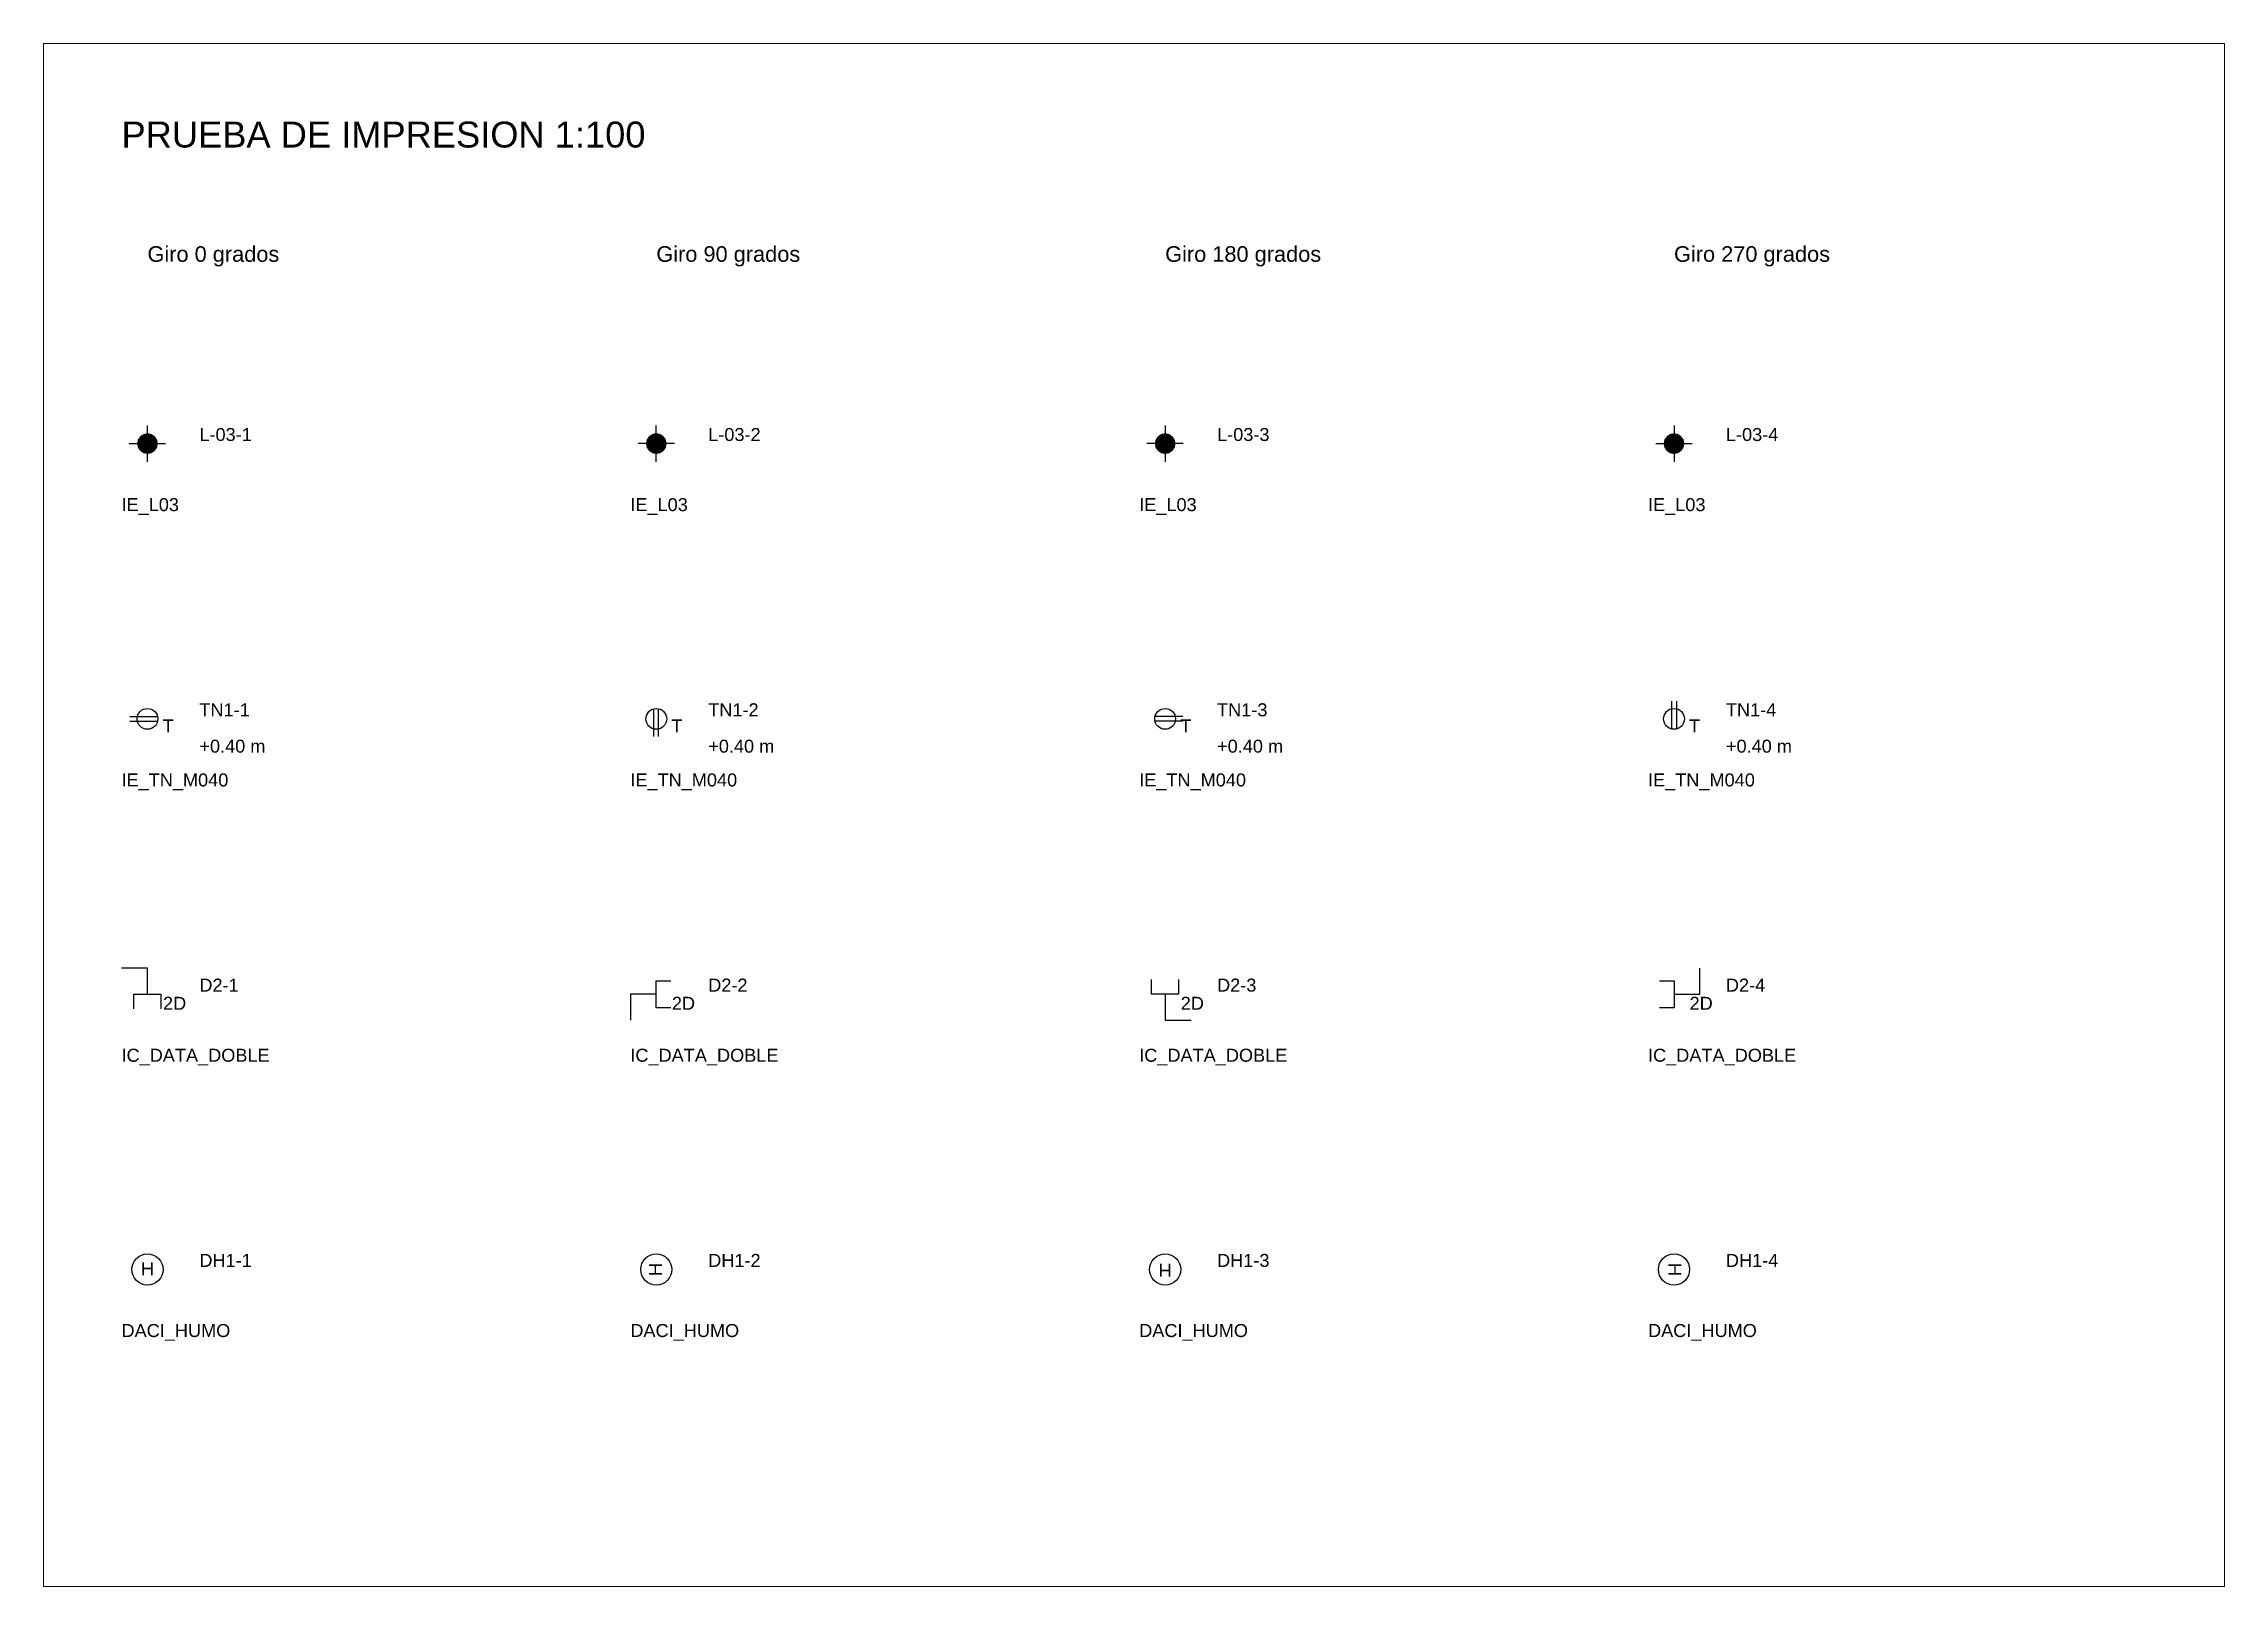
# Paper-space layout 'ESCALA_100' of a CAD drawing. Header units: metres, sheet in millimetres. Extents: x 0 to 420, y 0 to 297.
# The model-space entities are those that its viewports show. They can reach past a viewport. Long polylines and large blocks are cut down to what shows.
import ezdxf
from ezdxf.enums import TextEntityAlignment as Align

# ---------------------------------------------------------------- set-up
doc = ezdxf.new("R2010")
doc.units = ezdxf.units.M
for name, color, linetype, lineweight in [('DACI-HUMO', 14, 'Continuous', 25), ('IC-DATA', 144, 'Continuous', 25), ('IE-LUMINARIAS', 7, 'Continuous', 25), ('IE-TOMAS-NORMALES', 7, 'Continuous', 25)]:
    doc.layers.add(name, color=color, linetype=linetype, lineweight=lineweight)
doc.layers.add('VIEWPORTS', color=8, linetype='Continuous', lineweight=0, plot=False)
doc.styles.add('EI_TEXTO', font='arial.ttf')

# ---------------------------------------------------------------- blocks, each defined once
blk = doc.blocks.new('IE_L03')
blk.add_hatch(color=0).paths.add_polyline_path([(2, 0), (1.85, 0.77), (1.41, 1.41), (0.77, 1.85), (0, 2), (-0.77, 1.85), (-1.41, 1.41), (-1.85, 0.77), (-2, 0), (-1.85, -0.77), (-1.41, -1.41), (-0.77, -1.85), (0, -2), (0.77, -1.85), (1.41, -1.41), (1.85, -0.77)])
at = {"color": 0, "lineweight": -2}
for p, q in [((-3.5, 0), (-2, 0)), ((0, 2), (0, 3.5)), ((2, 0), (3.5, 0)), ((0, -3.5), (0, -2))]:
    blk.add_line(p, q, dxfattribs=at)
at = {"color": 0, "style": 'EI_TEXTO', "flags": 1}
for tag in ['TIPO', 'TABLERO', 'SISTEMA', 'OBSERVACIONES', 'CLASE_REFERENCIA', 'DESCRIPCION', 'MONTAJE', 'NORMA', 'POTENCIA', 'DIM_FISICA', 'PAGINA_DGE']:
    blk.add_attdef(tag, (0, 0), '', height=2.5, dxfattribs=at)
at = {"color": 0, "style": 'EI_TEXTO'}
for tag, p in [('CODIGO', (10, 0.5)), ('ALTURA', (10, -6.5)), ('CIRCUITO', (10, -3))]:
    blk.add_attdef(tag, p, '', height=2.5, dxfattribs=at)
blk = doc.blocks.new('IE_TN_M040')
at = {"color": 0, "lineweight": -2}
for p, q in [((-3.4, 0.45), (1.95, 0.45)), ((-3.4, -0.45), (1.95, -0.45))]:
    blk.add_line(p, q, dxfattribs=at)
blk.add_circle((0, 0), 2, dxfattribs=at)
at = {"color": 0, "style": 'EI_TEXTO', "flags": 1}
for tag in ['ALIMENTACION', 'TIPO', 'TABLERO', 'TENSION', 'SISTEMA', 'OBSERVACIONES', 'CONFIGURACION', 'CORRIENTE', 'CLASE_REFERENCIA', 'DESCRIPCION', 'MONTAJE', 'NORMA', 'PAGINA_DGE', 'NUM_TOMAS', 'IP']:
    blk.add_attdef(tag, (0, 0), '', height=2.5, dxfattribs=at)
at = {"color": 0, "style": 'EI_TEXTO'}
for tag, p in [('CODIGO', (10, 0.5)), ('DISTINTIVO', (2.9, -2.6)), ('ALTURA', (10, -6.5)), ('CIRCUITO', (10, -3)), ('NOTA_MONTAJE', (10, -10))]:
    blk.add_attdef(tag, p, '', height=2.5, dxfattribs=at)
blk = doc.blocks.new('IC_DATA_DOBLE')
at = {"color": 0, "lineweight": -2}
for points in [[(0, 0), (0, 5), (-5, 5)], [(-2.6, -2.8), (-2.6, 0), (2.6, 0), (2.6, -2.8)]]:
    blk.add_lwpolyline(points, dxfattribs=at)
at = {"color": 0, "style": 'EI_TEXTO', "flags": 1}
for tag in ['TIPO', 'TABLERO', 'SISTEMA', 'OBSERVACIONES', 'CABLE', 'CATEGORIA', 'CLASE_REFERENCIA', 'DESCRIPCION', 'MONTAJE', 'NORMA', 'PUNTO', 'PUERTOS', 'PAGINA_DGE']:
    blk.add_attdef(tag, (0, 0), '', height=2.5, dxfattribs=at)
at = {"color": 0, "style": 'EI_TEXTO'}
for tag, p in [('CODIGO', (10, 0.5)), ('DISTINTIVO', (3, -3)), ('ALTURA', (10, -6.5)), ('CIRCUITO', (10, -3))]:
    blk.add_attdef(tag, p, '', height=2.5, dxfattribs=at)
blk = doc.blocks.new('DACI_HUMO')
at = {"color": 0, "lineweight": -2}
blk.add_circle((0, 0), 3, dxfattribs=at)
at = {"color": 0, "lineweight": -2, "style": 'EI_TEXTO'}
blk.add_text('H', height=2.5, dxfattribs=at).set_placement((0, -1.1), align=Align.CENTER)
at = {"color": 0, "style": 'EI_TEXTO', "flags": 1}
for tag in ['TIPO', 'TABLERO', 'ZONA', 'SISTEMA', 'OBSERVACIONES', 'DESCRIPCION', 'MONTAJE', 'NORMA', 'LAZO', 'DIRECCION', 'MODELO', 'DIMENSIONES']:
    blk.add_attdef(tag, (0, 0), '', height=2.5, dxfattribs=at)
at = {"color": 0, "style": 'EI_TEXTO'}
for tag, p in [('CODIGO', (10, 0.5)), ('ALTURA', (10, -6.5)), ('CIRCUITO', (10, -3))]:
    blk.add_attdef(tag, p, '', height=2.5, dxfattribs=at)

msp = doc.modelspace()

# ---------------------------------------------------------------- block references
at = {"layer": 'DACI-HUMO', "xscale": 0.1, "yscale": 0.1, "zscale": 0.1}
msp.add_blockref('DACI_HUMO', (122, 6.1), dxfattribs=at).add_auto_attribs({'CODIGO': 'DH1-1'})
at = {"layer": 'DACI-HUMO'}
ref = msp.add_blockref('DACI_HUMO', (131.8, 6.1), dxfattribs=dict(at, xscale=0.1, yscale=0.1, zscale=0.1, rotation=90))
ref.add_attrib('CODIGO', 'DH1-2', (132.8, 6.15), dxfattribs={"layer": '0', "color": 0, "height": 0.25, "style": 'EI_TEXTO'})
ref = msp.add_blockref('DACI_HUMO', (141.6, 6.1), dxfattribs=dict(at, xscale=0.1, yscale=0.1, zscale=0.1, rotation=180))
ref.add_attrib('CODIGO', 'DH1-3', (142.6, 6.15), dxfattribs={"layer": '0', "color": 0, "height": 0.25, "style": 'EI_TEXTO'})
ref = msp.add_blockref('DACI_HUMO', (151.4, 6.1), dxfattribs=dict(at, xscale=0.1, yscale=0.1, zscale=0.1, rotation=270))
ref.add_attrib('CODIGO', 'DH1-4', (152.4, 6.15), dxfattribs={"layer": '0', "color": 0, "height": 0.25, "style": 'EI_TEXTO'})
at = {"layer": 'IC-DATA', "xscale": 0.1, "yscale": 0.1, "zscale": 0.1}
msp.add_blockref('IC_DATA_DOBLE', (122, 11.4), dxfattribs=at).add_auto_attribs({'CODIGO': 'D2-1', 'DISTINTIVO': '2D'})
at = {"layer": 'IC-DATA'}
ref = msp.add_blockref('IC_DATA_DOBLE', (151.4, 11.4), dxfattribs=dict(at, xscale=0.1, yscale=0.1, zscale=0.1, rotation=270))
ref.add_attrib('CODIGO', 'D2-4', (152.4, 11.45), dxfattribs={"layer": '0', "color": 0, "height": 0.25, "style": 'EI_TEXTO'})
ref.add_attrib('DISTINTIVO', '2D', (151.7, 11.1), dxfattribs={"layer": '0', "color": 0, "height": 0.25, "style": 'EI_TEXTO'})
ref = msp.add_blockref('IC_DATA_DOBLE', (131.8, 11.4), dxfattribs=dict(at, xscale=0.1, yscale=0.1, zscale=0.1, rotation=90))
ref.add_attrib('CODIGO', 'D2-2', (132.8, 11.45), dxfattribs={"layer": '0', "color": 0, "height": 0.25, "style": 'EI_TEXTO'})
ref.add_attrib('DISTINTIVO', '2D', (132.1, 11.1), dxfattribs={"layer": '0', "color": 0, "height": 0.25, "style": 'EI_TEXTO'})
ref = msp.add_blockref('IC_DATA_DOBLE', (141.6, 11.4), dxfattribs=dict(at, xscale=0.1, yscale=0.1, zscale=0.1, rotation=180))
ref.add_attrib('CODIGO', 'D2-3', (142.6, 11.45), dxfattribs={"layer": '0', "color": 0, "height": 0.25, "style": 'EI_TEXTO'})
ref.add_attrib('DISTINTIVO', '2D', (141.9, 11.1), dxfattribs={"layer": '0', "color": 0, "height": 0.25, "style": 'EI_TEXTO'})
at = {"layer": 'IE-LUMINARIAS', "xscale": 0.1, "yscale": 0.1, "zscale": 0.1}
msp.add_blockref('IE_L03', (122, 22), dxfattribs=at).add_auto_attribs({'CODIGO': 'L-03-1'})
at = {"layer": 'IE-LUMINARIAS'}
ref = msp.add_blockref('IE_L03', (131.8, 22), dxfattribs=dict(at, xscale=0.1, yscale=0.1, zscale=0.1, rotation=90))
ref.add_attrib('CODIGO', 'L-03-2', (132.8, 22.05), dxfattribs={"layer": '0', "color": 0, "height": 0.25, "style": 'EI_TEXTO'})
ref = msp.add_blockref('IE_L03', (141.6, 22), dxfattribs=dict(at, xscale=0.1, yscale=0.1, zscale=0.1, rotation=180))
ref.add_attrib('CODIGO', 'L-03-3', (142.6, 22.05), dxfattribs={"layer": '0', "color": 0, "height": 0.25, "style": 'EI_TEXTO'})
ref = msp.add_blockref('IE_L03', (151.4, 22), dxfattribs=dict(at, xscale=0.1, yscale=0.1, zscale=0.1, rotation=270))
ref.add_attrib('CODIGO', 'L-03-4', (152.4, 22.05), dxfattribs={"layer": '0', "color": 0, "height": 0.25, "style": 'EI_TEXTO'})
at = {"layer": 'IE-TOMAS-NORMALES', "xscale": 0.1, "yscale": 0.1, "zscale": 0.1}
msp.add_blockref('IE_TN_M040', (122, 16.7), dxfattribs=at).add_auto_attribs({'CODIGO': 'TN1-1', 'ALTURA': '+0.40 m', 'DISTINTIVO': 'T'})
at = {"layer": 'IE-TOMAS-NORMALES'}
ref = msp.add_blockref('IE_TN_M040', (131.8, 16.7), dxfattribs=dict(at, xscale=0.1, yscale=0.1, zscale=0.1, rotation=90))
ref.add_attrib('CODIGO', 'TN1-2', (132.8, 16.75), dxfattribs={"layer": '0', "color": 0, "height": 0.25, "style": 'EI_TEXTO'})
ref.add_attrib('ALTURA', '+0.40 m', (132.8, 16.05), dxfattribs={"layer": '0', "color": 0, "height": 0.25, "style": 'EI_TEXTO'})
ref.add_attrib('DISTINTIVO', 'T', (132.09, 16.44), dxfattribs={"layer": '0', "color": 0, "height": 0.25, "style": 'EI_TEXTO'})
ref = msp.add_blockref('IE_TN_M040', (141.6, 16.7), dxfattribs=dict(at, xscale=0.1, yscale=0.1, zscale=0.1, rotation=180))
ref.add_attrib('CODIGO', 'TN1-3', (142.6, 16.75), dxfattribs={"layer": '0', "color": 0, "height": 0.25, "style": 'EI_TEXTO'})
ref.add_attrib('ALTURA', '+0.40 m', (142.6, 16.05), dxfattribs={"layer": '0', "color": 0, "height": 0.25, "style": 'EI_TEXTO'})
ref.add_attrib('DISTINTIVO', 'T', (141.89, 16.44), dxfattribs={"layer": '0', "color": 0, "height": 0.25, "style": 'EI_TEXTO'})
ref = msp.add_blockref('IE_TN_M040', (151.4, 16.7), dxfattribs=dict(at, xscale=0.1, yscale=0.1, zscale=0.1, rotation=270))
ref.add_attrib('CODIGO', 'TN1-4', (152.4, 16.75), dxfattribs={"layer": '0', "color": 0, "height": 0.25, "style": 'EI_TEXTO'})
ref.add_attrib('ALTURA', '+0.40 m', (152.4, 16.05), dxfattribs={"layer": '0', "color": 0, "height": 0.25, "style": 'EI_TEXTO'})
ref.add_attrib('DISTINTIVO', 'T', (151.69, 16.44), dxfattribs={"layer": '0', "color": 0, "height": 0.25, "style": 'EI_TEXTO'})

# ---------------------------------------------------------------- texts
at = {"style": 'EI_TEXTO'}
for s, height, p in [('PRUEBA DE IMPRESION 1:100', 0.5, (121.5, 27.7)), ('Giro 0 grados', 0.3, (122, 25.5)), ('Giro 90 grados', 0.3, (131.8, 25.5)), ('Giro 180 grados', 0.3, (141.6, 25.5)), ('Giro 270 grados', 0.3, (151.4, 25.5)), ('IE_L03', 0.25, (121.5, 20.7)), ('IE_L03', 0.25, (131.3, 20.7)), ('IE_L03', 0.25, (141.1, 20.7)), ('IE_L03', 0.25, (150.9, 20.7)), ('IE_TN_M040', 0.25, (121.5, 15.4)), ('IE_TN_M040', 0.25, (131.3, 15.4)), ('IE_TN_M040', 0.25, (141.1, 15.4)), ('IE_TN_M040', 0.25, (150.9, 15.4)), ('IC_DATA_DOBLE', 0.25, (121.5, 10.1)), ('IC_DATA_DOBLE', 0.25, (131.3, 10.1)), ('IC_DATA_DOBLE', 0.25, (141.1, 10.1)), ('IC_DATA_DOBLE', 0.25, (150.9, 10.1)), ('DACI_HUMO', 0.25, (121.5, 4.8)), ('DACI_HUMO', 0.25, (131.3, 4.8)), ('DACI_HUMO', 0.25, (141.1, 4.8)), ('DACI_HUMO', 0.25, (150.9, 4.8))]:
    msp.add_text(s, height=height, dxfattribs=at).set_placement(p)

psp = doc.layouts.new('ESCALA_100')

# ---------------------------------------------------------------- viewports
at = {"layer": 'VIEWPORTS'}
psp.add_viewport(center=(210, 148.5), size=(420, 297), view_center_point=(141, 14.85), view_height=29.7, dxfattribs=at)

doc.saveas('drawing.dxf')
